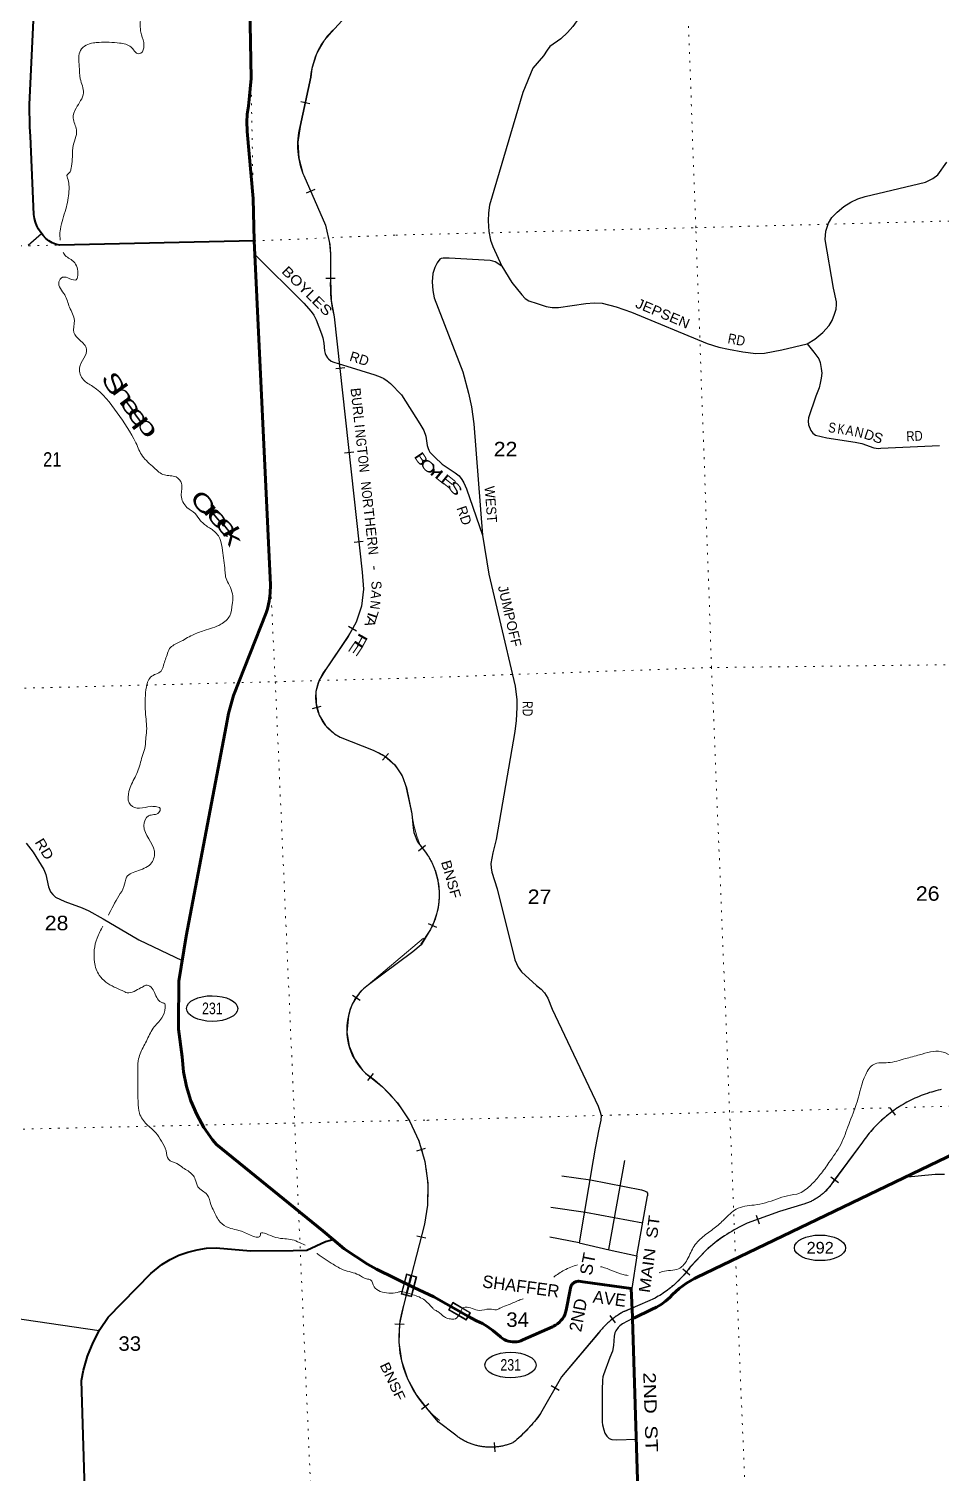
# Model space of a CAD drawing. Header units: feet. Extents: x 733631 to 986127, y 195788 to 388968.
# Drawn here: x 795670 to 806687, y 216937 to 234377 of the extents above; entities that cross this region are included whole.
import ezdxf
from ezdxf.enums import TextEntityAlignment as Align

# ---------------------------------------------------------------- set-up
doc = ezdxf.new("R2010")
doc.units = ezdxf.units.FT
doc.header["$LTSCALE"] = 70
doc.linetypes.add('DOTTED', pattern=[1.5, 0.3, -1.2])
for name, color, linetype, lineweight in [('17', 7, 'Continuous', 25), ('23', 7, 'Continuous', 70), ('26', 7, 'Continuous', 40), ('29', 7, 'Continuous', 25), ('34', 7, 'Continuous', 25), ('39', 7, 'Continuous', 13), ('59', 7, 'Continuous', 13), ('7', 7, 'DOTTED', 13)]:
    doc.layers.add(name, color=color, linetype=linetype, lineweight=lineweight)
doc.layers.add('30', color=7, linetype='Continuous')
doc.layers.add('41', color=7, linetype='Continuous')

msp = doc.modelspace()

# ---------------------------------------------------------------- linework, layer by layer
at = {"layer": '17'}
for centre, major_axis in [((797882.72, 222546.82), (309.24, -1)), ((805223.58, 219657), (-309.24, 1)), ((801485.94, 218242.04), (-309.24, 1))]:
    msp.add_ellipse(centre, major_axis=major_axis, ratio=0.500121, dxfattribs=at)
at = {"layer": '23'}
for points in [[(798389.05, 231816.89), (798377.02, 232327.67), (798307.48, 233138.86), (798306.27, 233150.44), (798301.84, 233248.48), (798307.69, 233346.44), (798323.74, 233443.26), (798353.06, 233778.37), (798303.86, 236404.59)], [(799343.38, 219758.47), (799219.6, 219861.03), (797933.97, 220906.13), (797888.39, 220961.67), (797784.42, 221109.15), (797696.44, 221266.69), (797625.41, 221432.56), (797572.1, 221604.95), (797537.11, 221781.97), (797520.81, 221961.67), (797477.9, 222297.7), (797474.69, 222363.43), (797479.93, 222875.61), (797567.84, 223421.93), (798052.03, 225954.92), (798080.27, 226110.82), (798139.4, 226325.44), (798534.37, 227326.11), (798549.55, 227372.84), (798572.31, 227467.77), (798585.03, 227564.55), (798587.56, 227662.13), (798389.05, 231816.89)], [(802959.72, 218801.98), (802982.43, 218813.04), (803189.36, 218913.81), (803249.61, 218940.62), (803306.72, 218973.57), (803360.08, 219012.31), (803409.09, 219056.42), (803444.15, 219094.46), (803525.05, 219167.22), (803613.11, 219231.12), (803707.37, 219285.46), (803732.81, 219297.97), (810819.95, 222702.42), (811056.49, 222818.61), (811303.87, 222909.44), (811559.39, 222973.91), (811820.25, 223011.32), (812083.6, 223021.25), (812346.54, 223003.6), (812454.76, 222988.23), (815855.13, 222523.83), (816392.01, 222406.8), (818903.57, 221682.97)], [(800559.35, 219064.16), (800318.38, 219177.11), (799867.8, 219398.38), (799758.12, 219460.48), (799478.36, 219646.64), (799343.38, 219758.47)], [(802959.72, 218801.98), (802959.09, 218822.54), (802944.42, 219167.75), (802360.58, 219245.72), (802336.05, 219249), (802310.58, 219252.94), (802304.67, 219253.09), (802294.28, 219252.25), (802284.02, 219250.34), (802274.03, 219247.36), (802264.4, 219243.35), (802255.24, 219238.36), (802246.66, 219232.44), (802238.74, 219225.66), (802231.57, 219218.08), (802225.24, 219209.8), (802219.8, 219200.9), (802218.86, 219198.92), (802209.9, 219173.86), (802205.15, 219148.92), (802158.58, 218904.22), (802151.53, 218876.63), (802141.64, 218849.93), (802129.01, 218824.41), (802113.79, 218800.35), (802096.13, 218778.01), (802076.23, 218757.64), (802054.32, 218739.46), (802030.62, 218723.67), (802005.4, 218710.45), (801992.91, 218705.08), (801634.83, 218544.68), (801611.01, 218534.81), (801586.28, 218527.48), (801560.92, 218522.78), (801535.22, 218520.75), (801509.44, 218521.42), (801483.87, 218524.78), (801458.79, 218530.8), (801434.48, 218539.41), (801411.2, 218550.5), (801389.21, 218563.98), (801368.75, 218579.67), (801361.68, 218585.94), (801273.52, 218659.01), (801212.42, 218704.91), (801146.85, 218744.17), (801077.54, 218776.36), (801067.43, 218780.34), (800980.26, 218829.03), (800559.35, 219064.16)], [(803082.74, 214779.99), (802959.72, 218801.98)]]:
    msp.add_lwpolyline(points, dxfattribs=at)
at = {"layer": '26'}
for points in [[(798389.05, 231816.89), (796040.43, 231765.73), (795990.06, 231776.93), (795951.83, 231792.56), (795912.42, 231818.05), (795875.9, 231847.51), (795842.65, 231880.64), (795813.05, 231917.06), (795787.42, 231956.37), (795766.04, 231998.15), (795749.14, 232041.93), (795736.92, 232087.24), (795729.49, 232133.58), (795689.56, 233081.9), (795680.51, 233189.57), (795677.49, 233465.39), (795727.88, 234562.08)], [(796365.9, 216079.5), (796305.82, 218053.55), (796329.67, 218178.96), (796378.45, 218349.94), (796444.84, 218514.88), (796528.1, 218671.98), (796627.32, 218819.51), (797144.34, 219345.25), (797185.03, 219382.56), (797276.31, 219454.11), (797374.57, 219515.73), (797478.73, 219566.74), (797587.66, 219606.58), (797700.15, 219634.82), (797814.98, 219651.15), (797930.88, 219655.38), (798346.3, 219620.23), (798859.51, 219624.58), (799027.15, 219627.94), (799252.18, 219734.17), (799313.37, 219750.48), (799343.38, 219758.47)]]:
    msp.add_lwpolyline(points, dxfattribs=at)
at = {"layer": '29'}
for p, q in [((795661.61, 231765.03), (795822.25, 231905.74)), ((802672.35, 219635.01), (802868.55, 220709.91)), ((803011.59, 219558.98), (803140.93, 220286.78)), ((802314.49, 219719.42), (801962.14, 219787.44))]:
    msp.add_line(p, q, dxfattribs=at)
for points in [[(802524.19, 234719.09), (802390.45, 234595.67), (802305.9, 234503.53), (802238.26, 234405.76), (802176.25, 234332.44), (802095.45, 234255.34), (801960.17, 234165.09), (801928.22, 234121.86), (801885.01, 234052.28), (801757.24, 233901.86), (801636.98, 233608.55), (801231.12, 232247.27), (801219.85, 232157.04), (801216.09, 232059.25), (801223.61, 231931.41), (801246.16, 231826.11), (801272.46, 231750.91), (801381.29, 231510.44)], [(805068.85, 230573.28), (805160.66, 230630.77), (805257.43, 230708.8), (805333.54, 230796.24), (805370.18, 230855.47), (805401.18, 230931.62), (805419.04, 230992.73), (805424.67, 231047.26), (805423.73, 231082.05), (805386.15, 231247.52), (805288.44, 231834.19), (805295.02, 231932.9), (805328.84, 232030.68), (805368.3, 232100.25), (805431.25, 232165.13), (805511.12, 232231.88), (805596.61, 232285.47), (805682.11, 232324.01), (805769.49, 232353.17), (806498.58, 232526.16), (806587.84, 232568.46), (806648.91, 232616.41), (806754.14, 232766.84)], [(798398.29, 231651.51), (798991.98, 231066.13), (799077.81, 230965.3), (799110.93, 230919.09), (799137.52, 230864.48), (799204.69, 230696.44), (799221.02, 230644.62), (799230.82, 230580.67), (799238.28, 230491.05), (799248.08, 230458.84), (799256.94, 230438.77), (799277.93, 230402.83), (799287.26, 230391.63), (799320.38, 230364.09), (799350.7, 230350.55), (799510.7, 230304.34), (799846.56, 230199.78), (799913.27, 230175.97), (799954.79, 230154.97), (799997.24, 230128.36), (800036.89, 230095.22), (800169.52, 229959.36)], [(801381.29, 231510.44), (801299.73, 231563.85), (801273.42, 231573.25), (801240.54, 231579.83), (800744.49, 231609.91), (800672.15, 231608.98), (800647.72, 231605.21), (800631.75, 231594.87), (800598.87, 231552.57), (800571.62, 231497.1), (800550.01, 231422.83), (800541.56, 231324.12), (800546.26, 231217.89), (800564.1, 231128.58), (800909.84, 230233.59), (800977.48, 229977.89), (801016.01, 229811.48), (801045.12, 229609.36), (801147.19, 228262.29)], [(801381.29, 231510.44), (801501.7, 231314.7), (801621.95, 231164.28), (801665.17, 231121.04), (801706.51, 231090.96), (801809.85, 231058.99), (801916.96, 231023.27), (801988.36, 231011.99), (802065.39, 231013.87), (802396.09, 231058.99), (802495.68, 231068.4), (802591.51, 231066.51), (802764.37, 231021.39), (802948.65, 230957), (803861.7, 230577.66), (804000.75, 230532.54), (804117.24, 230509.97), (804293.87, 230476.13), (804447.94, 230457.32), (804553.17, 230461.09), (804763.61, 230502.45), (805068.85, 230573.28)], [(805068.85, 230573.28), (805148.81, 230474.26), (805208.93, 230391.53), (805227.72, 230350.17), (805239, 230274.96), (805246.51, 230218.55), (805239, 230158.38), (805227.72, 230098.22), (805212.69, 230041.81), (805175.11, 229940.28), (805084.92, 229680.81), (805081.16, 229639.44), (805084.92, 229594.32), (805114.98, 229526.63), (805137.53, 229496.55), (805171.35, 229470.23), (805306.64, 229440.14), (805648.61, 229387.5), (805727.53, 229368.69), (805874.09, 229316.05), (805930.46, 229308.53), (805960.52, 229312.29), (806666, 229345.06)], [(800169.52, 229959.36), (800390.32, 229606.54), (800438.23, 229526.62), (800461.72, 229459.88), (800479.57, 229346.12), (800491.78, 229309.46), (800500.24, 229287.83), (800513.39, 229265.27), (800570.7, 229204.17), (800660.89, 229121.44), (800818.72, 229016.15), (800865.7, 228978.54), (800897.64, 228937.18), (800923.95, 228895.81), (800954.01, 228824.36), (801147.19, 228262.29)], [(801147.19, 228262.29), (801225.53, 227793.06), (801353.3, 227244.03), (801541.2, 226439.3), (801563.74, 226273.84), (801563.74, 226183.59), (801556.23, 226025.65), (801537.44, 225890.28), (801313.38, 224587.74)], [(795637.44, 224544.09), (795723.26, 224435.81), (795850.13, 224226.7), (795876.26, 224166.95), (795906.11, 224017.59), (795932.23, 223957.85), (795958.36, 223924.24), (795991.93, 223890.64), (796103.88, 223838.36), (796312.86, 223763.67), (796394.95, 223726.34), (796566.6, 223629.25), (796999.46, 223375.34), (797520.53, 223127.94)], [(801313.38, 224587.74), (801274.38, 224427.46), (801249.95, 224297.72), (801251.83, 224246.96), (801261.22, 224192.43), (801326.99, 223991.25), (801537.44, 223133.87), (801578.78, 223047.38), (801620.11, 222990.97), (801800.5, 222825.51), (801856.87, 222780.38), (801898.2, 222735.26), (801935.78, 222671.33), (801988.39, 222539.72), (802544.57, 221366.46), (802567.12, 221306.3), (802582.15, 221253.65), (802578.39, 221197.24), (802552.09, 221088.19), (802506.99, 220862.56), (802485.82, 220718.15)], [(802485.82, 220718.15), (802314.49, 219719.42), (802679.29, 219633.45), (803011.59, 219558.98), (802952.52, 219165.88)], [(802104.32, 220525.72), (802451.56, 220480.03), (803068.95, 220358.14)], [(806729.74, 220544.6), (806613.23, 220540.83), (806244.87, 220504.69)], [(803068.95, 220358.14), (803103.58, 220346.47), (803119.08, 220338.47), (803128.01, 220331.42), (803139.28, 220316.38), (803141.63, 220309.33), (803140.93, 220286.78)], [(801974.11, 220146.5), (802392.17, 220088.62), (803082.48, 219957.88)], [(794086.03, 219038.97), (794563.99, 218943.19), (796519.72, 218659.52)], [(802959.72, 218801.98), (802837.25, 218738.38), (802808.13, 218716.76), (802788.39, 218697.02), (802758.33, 218655.65), (802746.12, 218630.27), (802736.73, 218590.78), (802732.02, 218478.91), (802716.99, 218411.22), (802686.93, 218332.25), (802608.01, 218125.42), (802600.5, 218100.98), (802596.74, 218057.73), (802592.98, 217941.16), (802592.05, 217552.89), (802596.74, 217519.98), (802612.72, 217458.87), (802626.8, 217418.45), (802650.3, 217381.78), (802679.41, 217354.52), (802708.55, 217342.3), (802765.85, 217339.48), (803004.23, 217346.65)]]:
    msp.add_lwpolyline(points, dxfattribs=at)
at = {"layer": '34', "lineweight": 13}
for p, q in [((799072.1, 233795.89), (798943.38, 233197.75)), ((798988.3, 232605.19), (799251.71, 232005.5)), ((799311.15, 231657.87), (799310.9, 231344.7)), ((799357.23, 230899.67), (799694.77, 227815.21)), ((799428.03, 225822.59), (799827.07, 225665.69)), ((800227.36, 225211.82), (800293.8, 224898.77)), ((800362, 224558.95), (800459, 224435.95)), ((800504, 223476.95), (800402, 223323.95)), ((800434.48, 223396.77), (799769.13, 222831.91)), ((805385, 220456.95), (805737, 220933.95)), ((800446.08, 219944.23), (800194.02, 218962.3)), ((803658, 219427.95), (803848, 219629.95)), ((802861, 218890.95), (803231, 219049.95)), ((800615, 217554.95), (800826, 217393.95))]:
    msp.add_line(p, q, dxfattribs=at)
at = {"layer": '34'}
for p, q in [((798953.37, 233498.45), (799061.5, 233475.18)), ((799024.05, 232395.94), (799125.32, 232440.42)), ((799257.45, 231366.85), (799368.06, 231366.76)), ((799376.25, 230277.75), (799486.2, 230289.78)), ((799483.11, 229257.56), (799593.06, 229269.59)), ((799598.63, 228177.93), (799708.59, 228189.96)), ((799530.99, 227163.53), (799627.52, 227109.51)), ((799094.37, 226169.23), (799200.81, 226199.31)), ((799941.24, 225545.33), (800014.79, 225627.94)), ((800373.94, 224452.92), (800460.79, 224521.41)), ((800492.13, 223575.72), (800592.46, 223529.15)), ((799576.16, 222707.22), (799669.4, 222647.72)), ((799761.66, 221676.86), (799830.89, 221763.12)), ((806067.57, 221349.18), (806132.53, 221259.66)), ((800354.63, 220830.28), (800460.72, 220861.58)), ((805356.78, 220513.21), (805445.79, 220447.54)), ((804453.41, 220052.4), (804491.02, 219948.38)), ((800354.84, 219803.95), (800461.97, 219776.45)), ((803567.3, 219401.82), (803653.73, 219332.79)), ((800090.13, 218738.79), (800200.67, 218734.86)), ((802684.16, 218840.39), (802752.05, 218753.07)), ((801975.98, 217994.59), (802072.14, 217939.92)), ((800413.27, 217709.45), (800499.87, 217778.26)), ((801289.72, 217304.94), (801297.17, 217194.58))]:
    msp.add_line(p, q, dxfattribs=at)
for points in [[(799684.16, 234730), (799361.83, 234376.2), (799236.82, 234238.39), (799144.1, 234077.21), (799087.82, 233899.96), (799073.18, 233795.7), (798944.46, 233197.55), (798916.47, 233007.21), (798928.3, 232815.27), (798979.44, 232629.84), (798989.31, 232605.62), (799252.76, 232005.84), (799302.38, 231773.57), (799312.25, 231657.92), (799312, 231344.72), (799321.99, 231095.31), (799358.32, 230899.83), (799695.87, 227815.31), (799710.41, 227610.64), (799685.05, 227406.94), (799620.7, 227212.01), (799524.06, 227039.35), (799250.7, 226637), (799176.05, 226514), (799136.94, 226373.69), (799137.2, 226228.04), (799176.81, 226087.87), (799252.82, 225963.63), (799359.6, 225864.53), (799428.52, 225823.58), (799827.52, 225666.69), (799968.94, 225593.77), (800087.84, 225487.92), (800176.67, 225355.81), (800228.42, 225212.12), (800294.87, 224899), (800310.69, 224728.78), (800314.95, 224700.77), (800320.43, 224674.59), (800362.73, 224559.58)], [(800362.73, 224559.69), (800459.88, 224436.61), (800468.84, 224423.95), (800477.44, 224411.18), (800485.82, 224398.25), (800494.11, 224385.16), (800502.06, 224371.92), (800509.75, 224358.59), (800517.33, 224345.11), (800524.6, 224331.48), (800531.58, 224317.77), (800538.4, 224303.83), (800544.9, 224289.89), (800551.27, 224275.84), (800557.34, 224261.58), (800563.09, 224247.31), (800568.63, 224232.9), (800573.97, 224218.44), (800579.02, 224203.78), (800583.83, 224189.16), (800588.34, 224174.34), (800592.62, 224159.57), (800596.67, 224144.63), (800600.42, 224129.68), (800603.88, 224114.65), (800607.17, 224099.59), (800610.1, 224084.39), (800612.84, 224069.17), (800615.27, 224053.94), (800617.49, 224038.66), (800619.32, 224023.33), (800620.96, 224007.98), (800622.37, 223992.66), (800623.49, 223977.25), (800624.3, 223961.84), (800624.84, 223946.34), (800625.21, 223930.94), (800625.18, 223915.47), (800624.91, 223900.05), (800624.44, 223884.6), (800623.68, 223869.25), (800622.58, 223853.78), (800621.3, 223838.4), (800619.64, 223823.07), (800617.87, 223807.77), (800615.71, 223792.4), (800613.32, 223777.2), (800610.68, 223762.04), (800607.78, 223746.8), (800604.52, 223731.74), (800601.15, 223716.71), (800597.4, 223701.74), (800593.46, 223686.73), (800589.23, 223671.95), (800584.7, 223657.17), (800579.98, 223642.49), (800575.02, 223627.83), (800569.71, 223613.38), (800564.2, 223598.88), (800558.47, 223584.55), (800552.44, 223570.33), (800546.18, 223556.27), (800539.67, 223542.27), (800533, 223528.35), (800525.97, 223514.61), (800518.77, 223500.97), (800511.27, 223487.44), (800504.94, 223476.37), (800407.27, 223314.73)], [(800407.27, 223314.73), (800306.43, 223229.95), (799769.86, 222831.08), (799712.63, 222783.11), (799657.17, 222727.83), (799624.99, 222685.1), (799575.01, 222599.08), (799547.09, 222523.77), (799528.86, 222453.44), (799524.36, 222423.85), (799510.54, 222257.33), (799536.49, 222092.35), (799600.73, 221938.2), (799699.66, 221803.58), (799736.7, 221766.9), (799942, 221602.13), (800120.11, 221408.07), (800266.8, 221189.31), (800378.7, 220950.87), (800453.24, 220698.25), (800488.69, 220437.26), (800484.25, 220173.91), (800447.16, 219944.01), (800195.09, 218962.05), (800147.46, 218741.06), (800139.42, 218515.23), (800171.22, 218291.5), (800241.85, 218076.84), (800349.13, 217877.95), (800489.72, 217701), (800613.39, 217553.85)], [(806687.25, 221567.88), (806677.42, 221565.8), (806651.22, 221559.63), (806625.06, 221553.25), (806599.03, 221546.24), (806572.94, 221538.87), (806547.28, 221531.03), (806521.61, 221522.64), (806496.1, 221513.93), (806470.68, 221504.8), (806445.59, 221495.07), (806420.45, 221484.98), (806395.61, 221474.52), (806370.97, 221463.53), (806346.62, 221452.16), (806322.36, 221440.35), (806298.26, 221428.24), (806274.5, 221415.53), (806250.9, 221402.51), (806227.51, 221388.98), (806204.28, 221375.14), (806181.48, 221360.83), (806158.85, 221346.21), (806136.5, 221331.21), (806114.37, 221315.68), (806092.61, 221299.9), (806070.94, 221283.69), (806049.77, 221267.12), (806028.69, 221250.12), (806008.11, 221232.77), (805987.7, 221215.12), (805967.67, 221197.21), (805947.85, 221178.78), (805928.54, 221160.01), (805909.48, 221141.05), (805890.63, 221121.57), (805872.24, 221101.96), (805854.15, 221081.96), (805836.49, 221061.49), (805819.17, 221040.96), (805802.13, 221020.05), (805785.52, 220998.65), (805769.25, 220977.21), (805753.38, 220955.51), (805737.89, 220933.31), (805385.9, 220456.32), (805379.6, 220446.89), (805372.93, 220437.2), (805366.1, 220427.58), (805359.04, 220418.18)], [(805359.04, 220418.18), (805351.84, 220408.8), (805344.5, 220399.6), (805336.98, 220390.53), (805329.33, 220381.64), (805321.5, 220372.82), (805313.56, 220364.12), (805305.41, 220355.63), (805297.16, 220347.24), (805288.7, 220339.01), (805280.15, 220330.87), (805271.44, 220322.97), (805262.62, 220315.18), (805253.68, 220307.56), (805244.54, 220300.08), (805235.34, 220292.8), (805225.96, 220285.6), (805216.49, 220278.66), (805206.86, 220271.8), (805197.14, 220265.19), (805187.32, 220258.69), (805177.42, 220252.39), (805167.33, 220246.22), (805157.16, 220240.32), (805146.94, 220234.54), (805136.52, 220228.91), (805126.11, 220223.5), (805115.57, 220218.25), (805104.87, 220213.24), (805094.2, 220208.37), (805083.4, 220203.69), (805072.44, 220199.22), (805061.5, 220194.91), (805050.5, 220190.8), (805039.34, 220186.9), (804734.34, 220095.9), (804344.42, 219954.93), (804342.58, 219954.09), (804310.88, 219939.13), (804279.73, 219923.57), (804248.68, 219907.58), (804218.04, 219891.14), (804187.5, 219873.99), (804157.49, 219856.25), (804127.75, 219838.19), (804098.11, 219819.45), (804069.02, 219800.37), (804040.19, 219780.72), (804011.74, 219760.34), (803983.69, 219739.79), (803955.91, 219718.67), (803928.51, 219696.81), (803901.52, 219674.79), (803874.94, 219652.33), (803848.77, 219629.16), (803658.85, 219427.25), (803652.95, 219419.15), (803639.45, 219400.94), (803625.58, 219383.12), (803611.48, 219365.47), (803597.08, 219348.08), (803582.27, 219330.91), (803567.27, 219314.1), (803551.91, 219297.38), (803536.3, 219281.11), (803520.34, 219264.95), (803504.14, 219249.24), (803487.7, 219233.69), (803471.06, 219218.49), (803454.01, 219203.5), (803436.71, 219188.96), (803419.3, 219174.66), (803401.46, 219160.57), (803383.55, 219146.88), (803365.34, 219133.47), (803346.77, 219120.46), (803328.18, 219107.73), (803309.29, 219095.27), (803290.05, 219083.21), (803270.79, 219071.45), (803251.34, 219060.03), (803231.49, 219048.96), (802861.48, 218889.96), (802848.77, 218883.22), (802834.38, 218875.21), (802820.09, 218867.01), (802805.96, 218858.55), (802791.95, 218849.78), (802778.17, 218840.83), (802764.41, 218831.62), (802750.96, 218822.18), (802737.54, 218812.48), (802724.42, 218802.54), (802711.39, 218792.41), (802698.6, 218782.11), (802685.91, 218771.48), (802673.51, 218760.63), (802661.27, 218749.66), (802649.14, 218738.37), (802637.28, 218726.98), (802625.6, 218715.34)], [(802625.61, 218715.36), (802614.16, 218703.4), (802602.92, 218691.41), (802591.85, 218679.19), (802581.04, 218666.66), (802570.42, 218654.08), (802560.02, 218641.33), (802549.85, 218628.26), (802101.91, 218100.32), (801848.93, 217655.35), (801833.48, 217634.1), (801815.23, 217609.65), (801796.65, 217585.61), (801777.47, 217561.76), (801757.86, 217538.46), (801738.03, 217515.43), (801717.59, 217492.59), (801696.97, 217470.27), (801675.89, 217448.25), (801654.22, 217426.66), (801632.48, 217405.46), (801610.27, 217384.55), (801587.5, 217364.09), (801564.64, 217344.01), (801541.45, 217324.33), (801517.57, 217305), (801514.64, 217303.76), (801503.6, 217299.16), (801492.54, 217294.75), (801481.35, 217290.53), (801470.09, 217286.53), (801458.71, 217282.72), (801447.35, 217279.06), (801435.87, 217275.67), (801424.37, 217272.48), (801412.79, 217269.42), (801401.24, 217266.62), (801389.51, 217264.03), (801377.81, 217261.59), (801366.07, 217259.45), (801354.33, 217257.39), (801342.44, 217255.62), (801330.64, 217254.05), (801318.81, 217252.67), (801306.86, 217251.46), (801294.96, 217250.57), (801283.06, 217249.76), (801271.12, 217249.25), (801259.11, 217248.88), (801247.22, 217248.76), (801235.25, 217248.87), (801223.32, 217249.14), (801211.35, 217249.6), (801199.44, 217250.35), (801187.48, 217251.25), (801175.58, 217252.36), (801163.7, 217253.7), (801151.9, 217255.25), (801140.06, 217256.99), (801128.26, 217258.9), (801116.52, 217261.09), (801104.81, 217263.43), (801093.12, 217266.02), (801081.46, 217268.76), (801069.91, 217271.76), (801058.39, 217274.91), (801046.94, 217278.26), (801035.51, 217281.86), (801024.22, 217285.62), (801012.89, 217289.58), (801001.73, 217293.74), (800990.54, 217298.11), (800979.53, 217302.69), (800968.55, 217307.41), (800957.69, 217312.3), (800946.85, 217317.44), (800936.18, 217322.8), (800925.6, 217328.26), (800915.02, 217333.97), (800904.63, 217339.8), (800894.31, 217345.83), (800884.11, 217352.12), (800874.05, 217358.47), (800864.06, 217365.03), (800854.18, 217371.85), (800844.44, 217378.73), (800834.82, 217385.78), (800825.33, 217393.08), (800613.38, 217554.02)]]:
    msp.add_lwpolyline(points, dxfattribs=at)
at = {"layer": '34', "lineweight": 13}
for points in [[(799523.12, 227039.92), (799252.9, 226635.24), (799250.76, 226639.21)], [(804344, 219955.95), (804734, 220096.95), (805039, 220187.95)], [(801848, 217655.95), (802101, 218100.95), (802549, 218628.95)]]:
    msp.add_lwpolyline(points, dxfattribs=at)
for centre, radius, start, end in [((799938.5, 233727.44), 869.1, 131.64069, 175.48271), ((799843.79, 232968.02), 929.26, 165.68728, 202.98294), ((797901.89, 231595.8), 1410.63, 2.52185, 16.88408), ((800871.08, 231282.2), 1561.43, 177.70586, 194.18091), ((798655.95, 227638.56), 1053.74, 325.38134, 9.65074), ((799666.04, 226301.81), 535.07, 140.90699, 243.58824), ((799609.5, 225070.35), 633.85, 12.8966, 69.92467), ((801862.49, 225118.9), 1584.06, 187.98812, 201.43057), ((799740.66, 223921.69), 883.45, 329.77416, 35.59898), ((800106.46, 222350.54), 587.8, 125.02214, 172.823), ((800210.92, 222282.97), 701.96, 168.41126, 227.42093), ((798755.95, 220334.78), 1734.67, 346.98877, 55.60033), ((807010.44, 220056.93), 1546.23, 102.07443, 145.44477), ((804821.01, 220825.37), 673.66, 288.88054, 326.84657), ((805182.7, 218139.57), 2000.67, 114.78475, 131.84572), ((802607.39, 220184.58), 1294.71, 298.79402, 324.23941), ((801417.91, 218582.8), 1281.38, 162.77244, 231.92874), ((803299.05, 218052.53), 945.96, 117.5859, 142.45745), ((800426.13, 218669.12), 1745.92, 308.66846, 324.52784), ((801245.82, 217933.53), 683.66, 232.11524, 293.3694)]:
    msp.add_arc(centre, radius, start, end, dxfattribs=at)
at = {"layer": '39'}
for points in [[(796504.69, 239728.28), (796520.2, 239699.19), (796675.25, 239589), (796748.83, 239498.43), (796801.53, 239429.4), (796907.93, 239323.72), (796984.61, 239198.89), (796963.19, 239044.65), (797020.56, 238955.57), (797094.21, 238862.98), (797132.68, 238668.23), (797125.5, 238575.06), (797097.39, 238440.81), (797114.52, 238281.75), (797169.66, 238006.72), (797146.14, 237919.08), (797128.42, 237839.72), (797122.14, 237718.29), (797160.7, 237648.82), (797159.96, 237608.38), (797192.21, 237546.79), (797239.98, 237505.89), (797339.56, 237424.23), (797423.29, 237396.61), (797494.84, 237370.62), (797593.36, 237258.62), (797593.55, 237252.56), (797584.04, 237169.42), (797543.43, 237046.89), (797445.02, 236962.92), (797405.53, 236933.36), (797325.35, 236847.95), (797238.33, 236594.62), (797180.11, 236518), (797163.91, 236454.85), (797144.3, 236371.38), (797047.52, 236042.98), (797030.81, 235995.98), (796983.12, 235905.55), (796962.08, 235739.2), (796963.91, 235745.32), (796942.41, 235657.75), (796973.93, 235491.07), (797000.47, 235289.88), (797029.79, 235064.53), (797018.56, 234779.29), (797018.23, 234532.79), (797017.31, 234369.1), (797029.37, 234306.86), (797059.75, 234176.5), (797022.23, 234084.38), (796996.23, 234075.46), (796946.7, 234108.22), (796900.63, 234159.27), (796765.79, 234205.45), (796516.94, 234213.63), (796448.42, 234207.39), (796360.35, 234180.32), (796293.61, 234117.56), (796277.43, 233925.1), (796290.27, 233773.98), (796327.97, 233603.46), (796238.79, 233418.75), (796204.11, 233300.46), (796245.02, 233156.3), (796199.26, 232940.66), (796193.55, 232801.07), (796178.74, 232693.51), (796167.96, 232650.74), (796128.98, 232605.04), (796135.99, 232574.96), (796153.12, 232415.89), (796115.43, 232200.52), (796050.24, 231960.02), (796045.08, 231866.91), (796048.86, 231825.2)], [(796085.16, 231678.26), (796089.79, 231666.3), (796193.54, 231580.73), (796261.02, 231427.33), (796241.28, 231347.9), (796074.65, 231376.9), (796031.88, 231322.99), (796103.58, 231163.66), (796160.78, 231015.98), (796220.43, 230854.24), (796212.83, 230710.55), (796284.4, 230619.91), (796366.69, 230509.41), (796280.87, 230282.38), (796327.77, 230140.44), (796441.49, 230059.23), (796736.45, 229741.39), (796962.15, 229376.88), (797041.93, 229217.81), (797179.7, 229078.78), (797305.78, 228989.89), (797448, 228966.17), (797513.12, 228887.44), (797509.62, 228741.86), (797578.8, 228598.61), (797678.19, 228523), (797743.51, 228438.22), (797841.07, 228356.49), (797882.27, 228331.55), (797976.69, 228221.44), (798007.44, 228078.98), (798037.27, 227837.48), (798045.74, 227760.98), (798078.63, 227679.2), (798122.18, 227579.57), (798133.31, 227482.95), (798124.93, 227428.13), (798094.92, 227289.78), (797989, 227187.38), (797785.29, 227110.12), (797645.48, 227057.14), (797486.5, 226971.22), (797369.73, 226892.72), (797337.75, 226816.94), (797289.77, 226671.94), (797276.78, 226635.16), (797153.82, 226560.5), (797089.18, 226431.14), (797075.26, 226295.32), (797076.56, 226125.65), (797091.68, 225901.86), (797080.91, 225794.44), (797075.38, 225713.44), (797044.16, 225613.44), (796991.39, 225427.89), (796951.72, 225339.73), (796878.25, 225169.68), (796880.55, 225032.37), (796897.53, 225006.64), (797005.93, 224965.68), (797136.6, 224988.05), (797197.29, 224985.96), (797254.59, 224963.56), (797239.96, 224914.6), (797115.92, 224874.25), (797059.04, 224755.24), (797185.98, 224446.14), (797151.94, 224307.66), (796993.21, 224213.67), (796850.25, 224132.3), (796817.4, 224020.13), (796756.29, 223907.04), (796629.42, 223672.67)], [(796564.1, 223543.45), (796493.41, 223397.53), (796462.11, 223107.61), (796519.69, 222947.82), (796699.97, 222806.12), (796796.33, 222762.74), (796857.72, 222738.45), (797019.61, 222796.18), (797045.48, 222809.13), (797081.25, 222828.46), (797144.66, 222804.23), (797187.14, 222738.92), (797283.95, 222616.76), (797300.23, 222613.25), (797316.08, 222559.2), (797273.51, 222434.59), (797172.4, 222308.1), (797088.39, 222151.85)], [(797088.39, 222151.85), (797014.34, 221999.96), (796990.7, 221916.36), (796987.26, 221768.76), (796984.44, 221665.63), (796985.74, 221495.96), (796988.15, 221419.26), (797004.58, 221282.4), (797093.7, 221147.87), (797201.99, 221046.28), (797271.92, 220943.46), (797326.01, 220830.04), (797357.58, 220725.99), (797456.21, 220674.6), (797530.54, 220624.46), (797646.4, 220539.28), (797678.46, 220483.74), (797711.6, 220393.88), (797821.72, 220298.42), (797867.93, 220178.67), (797902.65, 220103.01), (797979.65, 219968.09), (798086.99, 219896.78), (798176.59, 219875.42), (798237.79, 219857.18), (798465.44, 219815.99), (798465.38, 219818.01), (798617.7, 219794.62), (798829.01, 219758.97), (799006.58, 219689.55)], [(807107, 222089.95), (806981, 221931.95), (806691, 222025.95), (806427, 221987.95), (806255, 221941.95), (806046, 221893.95), (805873, 221872.95), (805776, 221750.95), (805673, 221421.95), (805572, 221147.95), (805474, 220904.95), (805332, 220685.95), (805228, 220540.95), (805116, 220417.95), (804978, 220317.95), (804832, 220286.95), (804567, 220200.95), (804428, 220173.95), (804213, 220124.95), (804070, 220001.95), (803947, 219893.95), (803808, 219789.95), (803694, 219660.95), (803610, 219495.95), (803517, 219402.95), (803320, 219370.95), (803282.58, 219355.19)], [(799146.93, 219590.7), (799153.79, 219585.54), (799343.73, 219458.29), (799467.09, 219391.53), (799652.91, 219330.83), (799747.38, 219283.35), (799796.34, 219268.76), (799839.32, 219187.3), (799913.85, 219131.1), (800118.34, 219119.48), (800158.47, 219128.85), (800171.97, 219131.19)], [(802294.86, 219452.35), (802135, 219386.95), (802007.7, 219302.69)], [(802906.03, 219323.04), (802846, 219333.95), (802588, 219425.95), (802571.75, 219429.47)], [(800171.11, 219131.04), (800308.34, 219090.89), (800449.87, 219024.72), (800507.93, 218970.95), (800540.72, 218936.78), (800564.94, 218906.95)], [(800905.22, 218933.12), (800803, 218795.95), (800746, 218800.95), (800689, 218821.95), (800607, 218888.95), (800564.94, 218906.95)], [(801639.18, 219040.06), (801587, 219022.95), (801459, 218967.95), (801371, 218933.95), (801317, 218909.95), (801234, 218916.95), (801109, 218901.95), (800940.7, 218940.4), (800905.22, 218933.12)]]:
    msp.add_spline(points, degree=3, dxfattribs=at)
at = {"layer": '59'}
for p, q in [((800164.84, 219099.56), (800228.92, 219341.45)), ((800354.59, 219308.17), (800228.92, 219341.45)), ((800309.79, 219139.03), (800354.59, 219308.17)), ((800290.52, 219066.27), (800164.84, 219099.56)), ((800290.52, 219066.27), (800309.58, 219138.25))]:
    msp.add_line(p, q, dxfattribs=at)
for points in [[(800234.6, 219331.66), (800278.71, 219319.98), (800220.47, 219093.1), (800174.62, 219105.24)], [(800788.23, 218999.03), (801004.65, 218873.86), (800952.08, 218782.97), (800735.67, 218908.14)], [(800791.15, 218988.09), (800993.71, 218870.94), (800949.15, 218793.9), (800746.6, 218911.05)]]:
    msp.add_lwpolyline(points, close=True, dxfattribs=at)
for points in [[(800301.84, 219140.29), (800284.83, 219076.05), (800235.94, 219089), (800294.18, 219315.88)], [(800294.18, 219315.88), (800344.8, 219302.48), (800302.05, 219141.07)]]:
    msp.add_lwpolyline(points, dxfattribs=at)
at = {"layer": '7'}
for p, q in [((798852.75, 221163.81), (798854.28, 221163.84)), ((800476.72, 221194.59), (800481.68, 221194.68))]:
    msp.add_line(p, q, dxfattribs=at)
for points in [[(804350.73, 215946.74), (803914.86, 226663.92), (803724.59, 231976.05), (803529.85, 237310.32), (803298.85, 242641.87), (803245.96, 243944.57)], [(797918.08, 243753.75), (798011.14, 242480.69), (798289.94, 237151.67), (798389.05, 231816.89), (798645.45, 226493.22), (799115.74, 215783.9)], [(800100.55, 231886.99), (803724.59, 231976.05), (809009.91, 232115.4), (814372.34, 232231.98), (819388.53, 232729.87), (824326.91, 232759.56), (829779.72, 233003.13), (830859.81, 233007.61)], [(769349.36, 230530.63), (772023.83, 230681.57), (777214.23, 230991.65), (782413.07, 231354.53), (787832.58, 231577), (793147.36, 231704.38), (798389.05, 231816.89), (800100.55, 231886.99)], [(831060.56, 227604.51), (829982.48, 227565.97), (827272.43, 227485.92), (824493.71, 227303.53), (819659.65, 227199.06), (814562.42, 226929.95), (809151.58, 226727.17), (803914.86, 226663.92), (800291.94, 226537.85)], [(769535.49, 225120.34), (772240.87, 225324.31), (777437.77, 225620.45), (782628.27, 226055.8), (788090.7, 226198.83), (793308.13, 226356.22), (798645.45, 226493.22), (800291.94, 226537.85)], [(800482.92, 221200.15), (809476.22, 221438.23), (814110.5, 221568.85)], [(769722.09, 219696.23), (772479.68, 219917.23), (777631.33, 220302.84), (782827.57, 220748.48), (788149.18, 220870.83), (793501.5, 221044.67), (800482.92, 221200.15)]]:
    msp.add_lwpolyline(points, dxfattribs=at)

# ---------------------------------------------------------------- texts
at = {"layer": '17'}
for s, width, p in [('231', 0.8, (797885.62, 222478.51)), ('292', 1.05, (805226.48, 219588.69)), ('231', 0.8, (801488.84, 218173.73))]:
    msp.add_text(s, height=140, dxfattribs=dict(at, width=width)).set_placement(p, align=Align.CENTER)
for s, height, rotation, width, p in [('MAIN  ST', 135, 82.454, 1.2, (803168.3, 219107.57)), ('ST', 150, 79.224, 1.05, (802466.73, 219315.67)), ('2ND  ST', 150, 271.752, 1.25, (803089.65, 218151.9))]:
    msp.add_text(s, height=height, rotation=rotation, dxfattribs=dict(at, width=width)).set_placement(p)
for s, rotation, p in [('SHAFFER', 352.393, (801138.32, 219180.56)), ('AVE', 352.393, (802473.95, 218996.76)), ('2ND', 79.224, (802339.44, 218634.07))]:
    msp.add_text(s, height=150, rotation=rotation, dxfattribs=at).set_placement(p)
at = {"layer": '30'}
for s, rotation, width, p in [('BOYLES', 315.404, 1.2, (798712.67, 231439.84)), ('JEPSEN', 337.439, 1.1, (802985.47, 231017.51)), ('RD', 349.035, 0.9, (804102.83, 230584.06)), ('RD', 2.66, 0.85, (806270.05, 229396.74)), ('WEST', 274.333, 0.95, (801172.79, 228850.87)), ('RD', 270, 0.8, (801633.74, 226260.81)), ('RD', 301.246, 1.15, (795736.73, 224556.45))]:
    msp.add_text(s, height=120, rotation=rotation, dxfattribs=dict(at, width=width)).set_placement(p)
for s, rotation, p in [('RD', 342.708, (799533.3, 230371.54)), ('RD', 288.968, (800833.53, 228590.37)), ('JUMPOFF', 283.101, (801332.86, 227640.71))]:
    msp.add_text(s, height=120, rotation=rotation, dxfattribs=at).set_placement(p)
for s, rotation, width, p in [('S', 351.249, 0.85, (805361.63, 229502.5)), ('K', 351.249, 0.8, (805471.89, 229485.53)), ('A', 351.249, 0.9, (805574.16, 229468.2)), ('N', 346.594, 0.9, (805684.51, 229447.07)), ('S', 340.401, 1.1, (805905.14, 229383.37)), ('B', 304.362, 1.45, (800357.77, 229151.24)), ('O', 313.167, 1.55, (800448.12, 229053.84)), ('Y', 317.47, 1.75, (800527.49, 228987.02)), ('L', 321.292, 1.8, (800620.13, 228920.41)), ('E', 321.321, 1.6, (800697.62, 228864.76)), ('S', 310.455, 1.65, (800770.4, 228791.79))]:
    msp.add_text(s, height=120, rotation=rotation, dxfattribs=dict(at, width=width)).set_placement(p, align=Align.CENTER)
msp.add_text('D', height=120, rotation=341.243, dxfattribs=at).set_placement((805800.46, 229414.83), align=Align.CENTER)
at = {"layer": '34'}
for s, rotation, width, p in [('B', 276.245, 1.05, (799559.6, 229979.76)), ('U', 276.245, 0.9, (799571.64, 229869.86)), ('L', 276.245, 0.9, (799594.61, 229659.93)), ('N', 276.245, 0.9, (799614.04, 229482.42)), ('G', 276.245, 0.8, (799625.43, 229378.15)), ('T', 276.245, 1.1, (799636.84, 229273.89)), ('O', 276.245, 0.8, (799648.25, 229169.63)), ('N', 276.245, 0.9, (799659.47, 229067.26)), ('N', 276.245, 0.9, (799682.9, 228853.1)), ('O', 276.245, 0.8, (799694.3, 228748.84)), ('T', 276.245, 1.1, (799718.25, 228529.98)), ('E', 276.245, 1.1, (799743.65, 228297.98)), ('N', 276.245, 0.9, (799768.42, 228071.63)), ('-', 276.245, 1.15, (799791.34, 227862.16)), ('A', 262.903, 0.95, (799802.97, 227551.18)), ('S', 274.064, 0.95, (799807.53, 227654.86)), ('N', 262.903, 0.9, (799792.41, 227427.44)), ('A', 251.731, 1.15, (799740.13, 227234.82)), ('T', 251.731, 1.4, (799762.24, 227312.86)), ('F', 240.764, 1.75, (799624.89, 227019.37)), ('E', 235.807, 1.75, (799571.9, 226929.9))]:
    msp.add_text(s, height=120, rotation=rotation, dxfattribs=dict(at, width=width)).set_placement(p, align=Align.CENTER)
for s, p in [('R', (799583.65, 229759.97)), ('I', (799603.95, 229574.46)), ('R', (799705.97, 228642.23)), ('H', (799730.7, 228416.33)), ('R', (799756.34, 228181.99))]:
    msp.add_text(s, height=120, rotation=276.245, dxfattribs=at).set_placement(p, align=Align.CENTER)
for rotation, width, p in [(286.058, 1.1, (800645.97, 224317.14)), (295.342, 1.15, (799904.23, 218239.75))]:
    msp.add_text('BNSF', height=120, rotation=rotation, dxfattribs=dict(at, width=width)).set_placement(p)
at = {"layer": '41'}
for s, rotation, width, p in [('S', 300.206, 1.55, (796604.38, 230046.33)), ('h', 306.12, 1.75, (796732.3, 229902.3)), ('e', 306.433, 1.7, (796826.38, 229766.47)), ('e', 306.708, 1.7, (796913.33, 229639.59)), ('p', 306.708, 1.8, (797022.37, 229521.12)), ('C', 307.213, 1.5, (797690.35, 228597.84)), ('r', 309.391, 2, (797813.44, 228490.09)), ('e', 310.309, 1.85, (797886.09, 228408.1)), ('e', 308.694, 1.8, (797986.05, 228304.64)), ('k', 297.716, 1.6, (798045.49, 228206.99))]:
    msp.add_text(s, height=200, rotation=rotation, dxfattribs=dict(at, width=width)).set_placement(p, align=Align.CENTER)
at = {"layer": '7'}
for s, width, p in [('22', 1.1, (801283.16, 229215.29)), ('21', 0.85, (795841.3, 229090.3)), ('27', 1.1, (801693.48, 223809.08)), ('26', 1.1, (806381.51, 223848.13)), ('28', 1.1, (795860.89, 223492.44)), ('34', 1.05, (801435.53, 218702.69)), ('33', 1.05, (796751.51, 218413.49))]:
    msp.add_text(s, height=175, dxfattribs=dict(at, width=width)).set_placement(p)

doc.saveas('drawing.dxf')
